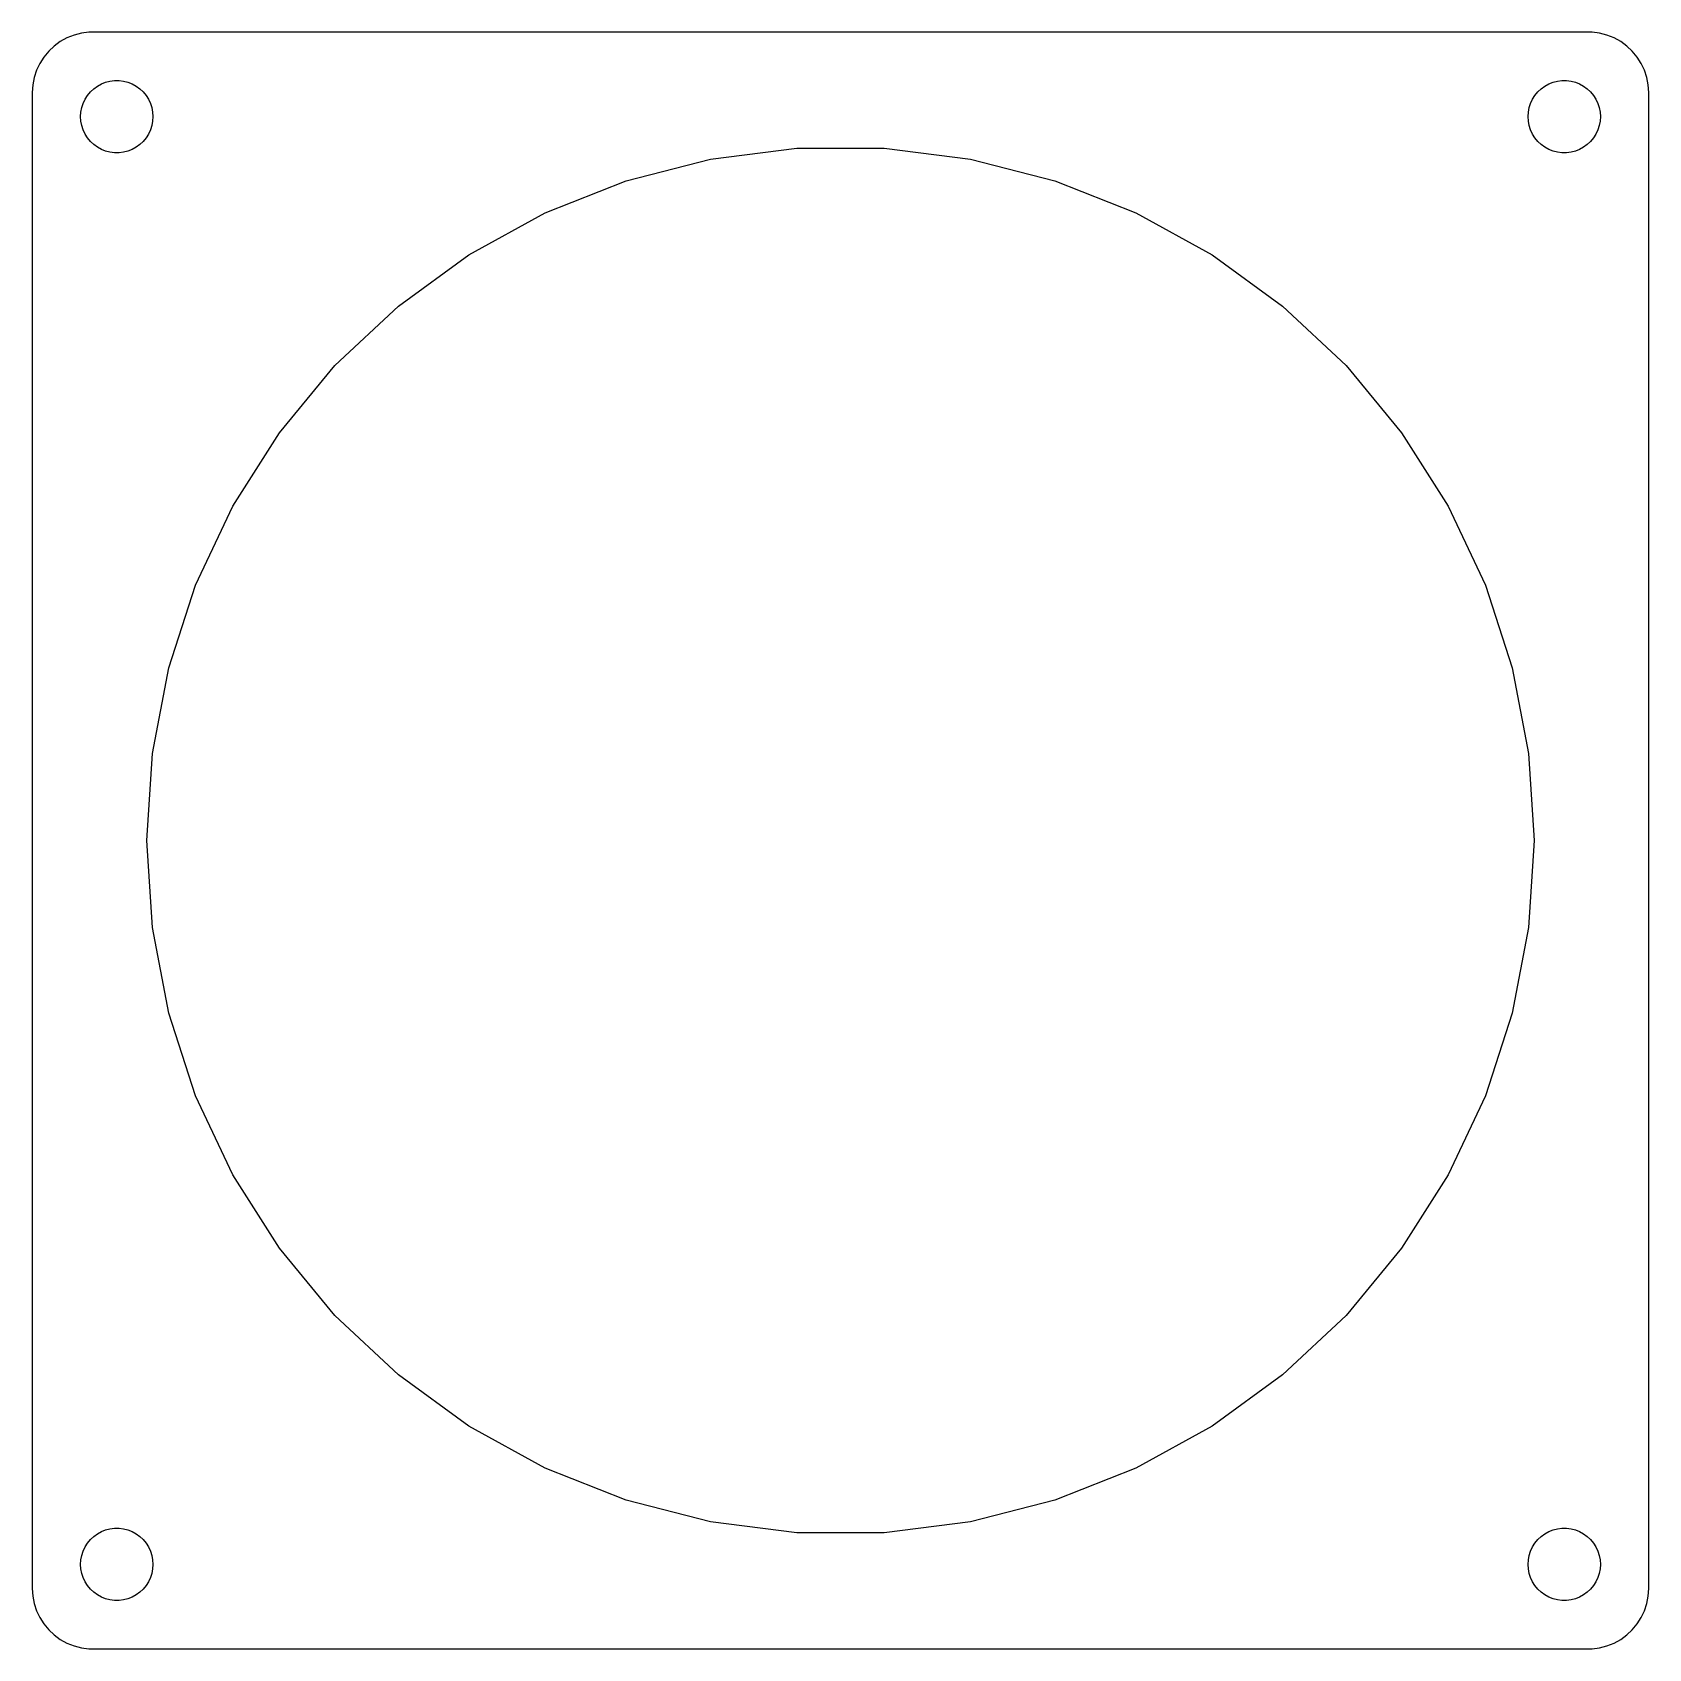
# Model space of a CAD drawing. Header units: metres. Extents: x -67 to 67, y -67 to 67.
import ezdxf

# ---------------------------------------------------------------- set-up
doc = ezdxf.new("R2010")
doc.units = ezdxf.units.M

msp = doc.modelspace()

# ---------------------------------------------------------------- linework, layer by layer
for p, q in [((-65.1871, 65.8526), (-65.6448, 65.4227)), ((-64.6791, 66.2216), (-65.1871, 65.8526)), ((-64.1289, 66.5241), (-64.6791, 66.2216)), ((-63.5451, 66.7553), (-64.1289, 66.5241)), ((-62.9369, 66.9114), (-63.5451, 66.7553)), ((-62.3139, 66.9901), (-62.9369, 66.9114)), ((62.3139, 66.9901), (-62.3139, 66.9901)), ((62.9369, 66.9114), (62.3139, 66.9901)), ((63.5451, 66.7553), (62.9369, 66.9114)), ((64.1289, 66.5241), (63.5451, 66.7553)), ((64.6791, 66.2216), (64.1289, 66.5241)), ((65.1871, 65.8526), (64.6791, 66.2216)), ((65.6448, 65.4227), (65.1871, 65.8526)), ((-66.3815, 64.4088), (-66.6489, 63.8406)), ((-66.0451, 64.9389), (-66.3815, 64.4088)), ((-65.6448, 65.4227), (-66.0451, 64.9389)), ((66.0451, 64.9389), (65.6448, 65.4227)), ((66.3815, 64.4088), (66.0451, 64.9389)), ((66.6489, 63.8406), (66.3815, 64.4088)), ((-66.8429, 63.2434), (-66.9606, 62.6267)), ((-66.6489, 63.8406), (-66.8429, 63.2434)), ((-60.5621, 62.9469), (-60.1884, 62.9941)), ((-60.1884, 62.9941), (-59.8116, 62.9941)), ((-59.8116, 62.9941), (-59.4379, 62.9469)), ((59.4379, 62.9469), (59.8116, 62.9941)), ((59.8116, 62.9941), (60.1884, 62.9941)), ((60.1884, 62.9941), (60.5621, 62.9469)), ((66.8429, 63.2434), (66.6489, 63.8406)), ((66.9606, 62.6267), (66.8429, 63.2434)), ((-66.9606, 62.6267), (-67, 62)), ((-67, 62), (-67, -62)), ((-62.6289, 61.4453), (-62.427, 61.7634)), ((-62.427, 61.7634), (-62.1869, 62.0536)), ((-62.1869, 62.0536), (-61.9123, 62.3115)), ((-61.9123, 62.3115), (-61.6075, 62.533)), ((-61.6075, 62.533), (-61.2773, 62.7145)), ((-61.2773, 62.7145), (-60.927, 62.8532)), ((-60.927, 62.8532), (-60.5621, 62.9469)), ((-59.4379, 62.9469), (-59.0729, 62.8532)), ((-59.0729, 62.8532), (-58.7227, 62.7145)), ((-58.7227, 62.7145), (-58.3925, 62.533)), ((-58.3925, 62.533), (-58.0877, 62.3115)), ((-58.0877, 62.3115), (-57.8131, 62.0536)), ((-57.8131, 62.0536), (-57.5729, 61.7634)), ((-57.5729, 61.7634), (-57.3711, 61.4453)), ((57.3711, 61.4453), (57.5729, 61.7634)), ((57.5729, 61.7634), (57.8131, 62.0536)), ((57.8131, 62.0536), (58.0877, 62.3115)), ((58.0877, 62.3115), (58.3925, 62.533)), ((58.3925, 62.533), (58.7227, 62.7145)), ((58.7227, 62.7145), (59.0729, 62.8532)), ((59.0729, 62.8532), (59.4379, 62.9469)), ((60.5621, 62.9469), (60.927, 62.8532)), ((60.927, 62.8532), (61.2773, 62.7145)), ((61.2773, 62.7145), (61.6075, 62.533)), ((61.6075, 62.533), (61.9123, 62.3115)), ((61.9123, 62.3115), (62.1869, 62.0536)), ((62.1869, 62.0536), (62.427, 61.7634)), ((62.427, 61.7634), (62.6289, 61.4453)), ((67, 62), (66.9606, 62.6267)), ((67, -62), (67, 62)), ((-63, 60), (-62.9763, 60.376)), ((-62.9763, 60.376), (-62.9057, 60.7461)), ((-62.9057, 60.7461), (-62.7893, 61.1044)), ((-62.7893, 61.1044), (-62.6289, 61.4453)), ((-57.3711, 61.4453), (-57.2107, 61.1044)), ((-57.2107, 61.1044), (-57.0942, 60.7461)), ((-57.0942, 60.7461), (-57.0237, 60.376)), ((-57.0237, 60.376), (-57, 60)), ((57, 60), (57.0237, 60.376)), ((57.0237, 60.376), (57.0942, 60.7461)), ((57.0942, 60.7461), (57.2107, 61.1044)), ((57.2107, 61.1044), (57.3711, 61.4453)), ((62.6289, 61.4453), (62.7893, 61.1044)), ((62.7893, 61.1044), (62.9057, 60.7461)), ((62.9057, 60.7461), (62.9763, 60.376)), ((62.9763, 60.376), (63, 60)), ((-62.9763, 59.624), (-63, 60)), ((-62.9057, 59.2539), (-62.9763, 59.624)), ((-62.7893, 58.8956), (-62.9057, 59.2539)), ((-57.0942, 59.2539), (-57.2107, 58.8956)), ((-57.0237, 59.624), (-57.0942, 59.2539)), ((-57, 60), (-57.0237, 59.624)), ((57.0237, 59.624), (57, 60)), ((57.0942, 59.2539), (57.0237, 59.624)), ((57.2107, 58.8956), (57.0942, 59.2539)), ((62.9057, 59.2539), (62.7893, 58.8956)), ((62.9763, 59.624), (62.9057, 59.2539)), ((63, 60), (62.9763, 59.624)), ((-62.6289, 58.5547), (-62.7893, 58.8956)), ((-62.427, 58.2366), (-62.6289, 58.5547)), ((-62.1869, 57.9464), (-62.427, 58.2366)), ((-61.9123, 57.6885), (-62.1869, 57.9464)), ((-61.6075, 57.467), (-61.9123, 57.6885)), ((-58.0877, 57.6885), (-58.3925, 57.467)), ((-57.8131, 57.9464), (-58.0877, 57.6885)), ((-57.5729, 58.2366), (-57.8131, 57.9464)), ((-57.3711, 58.5547), (-57.5729, 58.2366)), ((-57.2107, 58.8956), (-57.3711, 58.5547)), ((57.3711, 58.5547), (57.2107, 58.8956)), ((57.5729, 58.2366), (57.3711, 58.5547)), ((57.8131, 57.9464), (57.5729, 58.2366)), ((58.0877, 57.6885), (57.8131, 57.9464)), ((58.3925, 57.467), (58.0877, 57.6885)), ((61.9123, 57.6885), (61.6075, 57.467)), ((62.1869, 57.9464), (61.9123, 57.6885)), ((62.427, 58.2366), (62.1869, 57.9464)), ((62.6289, 58.5547), (62.427, 58.2366)), ((62.7893, 58.8956), (62.6289, 58.5547)), ((-61.2773, 57.2855), (-61.6075, 57.467)), ((-60.927, 57.1468), (-61.2773, 57.2855)), ((-60.5621, 57.0531), (-60.927, 57.1468)), ((-60.1884, 57.0059), (-60.5621, 57.0531)), ((-59.8116, 57.0059), (-60.1884, 57.0059)), ((-59.4379, 57.0531), (-59.8116, 57.0059)), ((-59.0729, 57.1468), (-59.4379, 57.0531)), ((-58.7227, 57.2855), (-59.0729, 57.1468)), ((-58.3925, 57.467), (-58.7227, 57.2855)), ((-17.7685, 54.6857), (-10.7744, 56.4815)), ((-10.7744, 56.4815), (-3.6104, 57.3865)), ((-3.6104, 57.3865), (3.6104, 57.3865)), ((3.6104, 57.3865), (10.7744, 56.4815)), ((10.7744, 56.4815), (17.7685, 54.6857)), ((58.7227, 57.2855), (58.3925, 57.467)), ((59.0729, 57.1468), (58.7227, 57.2855)), ((59.4379, 57.0531), (59.0729, 57.1468)), ((59.8116, 57.0059), (59.4379, 57.0531)), ((60.1884, 57.0059), (59.8116, 57.0059)), ((60.5621, 57.0531), (60.1884, 57.0059)), ((60.927, 57.1468), (60.5621, 57.0531)), ((61.2773, 57.2855), (60.927, 57.1468)), ((61.6075, 57.467), (61.2773, 57.2855)), ((-24.4823, 52.0276), (-17.7685, 54.6857)), ((17.7685, 54.6857), (24.4823, 52.0276)), ((-30.81, 48.5488), (-24.4823, 52.0276)), ((24.4823, 52.0276), (30.81, 48.5488)), ((-36.6519, 44.3045), (-30.81, 48.5488)), ((30.81, 48.5488), (36.6519, 44.3045)), ((-41.9157, 39.3615), (-36.6519, 44.3045)), ((36.6519, 44.3045), (41.9157, 39.3615)), ((-46.5185, 33.7977), (-41.9157, 39.3615)), ((41.9157, 39.3615), (46.5185, 33.7977)), ((-50.3876, 27.7008), (-46.5185, 33.7977)), ((46.5185, 33.7977), (50.3876, 27.7008)), ((-53.4621, 21.1672), (-50.3876, 27.7008)), ((50.3876, 27.7008), (53.4621, 21.1672)), ((-55.6935, 14.2997), (-53.4621, 21.1672)), ((53.4621, 21.1672), (55.6935, 14.2997)), ((-57.0466, 7.2066), (-55.6935, 14.2997)), ((55.6935, 14.2997), (57.0466, 7.2066)), ((-57.5, 0), (-57.0466, 7.2066)), ((57.0466, 7.2066), (57.5, 0)), ((-57.0466, -7.2066), (-57.5, 0)), ((57.5, 0), (57.0466, -7.2066)), ((-55.6935, -14.2997), (-57.0466, -7.2066)), ((57.0466, -7.2066), (55.6935, -14.2997)), ((-53.4621, -21.1672), (-55.6935, -14.2997)), ((55.6935, -14.2997), (53.4621, -21.1672)), ((-50.3876, -27.7008), (-53.4621, -21.1672)), ((53.4621, -21.1672), (50.3876, -27.7008)), ((-46.5185, -33.7977), (-50.3876, -27.7008)), ((50.3876, -27.7008), (46.5185, -33.7977)), ((-41.9157, -39.3615), (-46.5185, -33.7977)), ((46.5185, -33.7977), (41.9157, -39.3615)), ((-36.6519, -44.3045), (-41.9157, -39.3615)), ((41.9157, -39.3615), (36.6519, -44.3045)), ((-30.81, -48.5488), (-36.6519, -44.3045)), ((36.6519, -44.3045), (30.81, -48.5488)), ((-24.4823, -52.0276), (-30.81, -48.5488)), ((30.81, -48.5488), (24.4823, -52.0276)), ((-17.7685, -54.6857), (-24.4823, -52.0276)), ((24.4823, -52.0276), (17.7685, -54.6857)), ((-10.7744, -56.4815), (-17.7685, -54.6857)), ((17.7685, -54.6857), (10.7744, -56.4815)), ((-61.9123, -57.6885), (-61.6075, -57.467)), ((-61.6075, -57.467), (-61.2773, -57.2855)), ((-61.2773, -57.2855), (-60.927, -57.1468)), ((-60.927, -57.1468), (-60.5621, -57.0531)), ((-60.5621, -57.0531), (-60.1884, -57.0059)), ((-60.1884, -57.0059), (-59.8116, -57.0059)), ((-59.8116, -57.0059), (-59.4379, -57.0531)), ((-59.4379, -57.0531), (-59.0729, -57.1468)), ((-59.0729, -57.1468), (-58.7227, -57.2855)), ((-58.7227, -57.2855), (-58.3925, -57.467)), ((-58.3925, -57.467), (-58.0877, -57.6885)), ((-3.6104, -57.3865), (-10.7744, -56.4815)), ((3.6104, -57.3865), (-3.6104, -57.3865)), ((10.7744, -56.4815), (3.6104, -57.3865)), ((58.0877, -57.6885), (58.3925, -57.467)), ((58.3925, -57.467), (58.7227, -57.2855)), ((58.7227, -57.2855), (59.0729, -57.1468)), ((59.0729, -57.1468), (59.4379, -57.0531)), ((59.4379, -57.0531), (59.8116, -57.0059)), ((59.8116, -57.0059), (60.1884, -57.0059)), ((60.1884, -57.0059), (60.5621, -57.0531)), ((60.5621, -57.0531), (60.927, -57.1468)), ((60.927, -57.1468), (61.2773, -57.2855)), ((61.2773, -57.2855), (61.6075, -57.467)), ((61.6075, -57.467), (61.9123, -57.6885)), ((-62.9057, -59.2539), (-62.7893, -58.8956)), ((-62.7893, -58.8956), (-62.6289, -58.5547)), ((-62.6289, -58.5547), (-62.427, -58.2366)), ((-62.427, -58.2366), (-62.1869, -57.9464)), ((-62.1869, -57.9464), (-61.9123, -57.6885)), ((-58.0877, -57.6885), (-57.8131, -57.9464)), ((-57.8131, -57.9464), (-57.5729, -58.2366)), ((-57.5729, -58.2366), (-57.3711, -58.5547)), ((-57.3711, -58.5547), (-57.2107, -58.8956)), ((-57.2107, -58.8956), (-57.0942, -59.2539)), ((57.0942, -59.2539), (57.2107, -58.8956)), ((57.2107, -58.8956), (57.3711, -58.5547)), ((57.3711, -58.5547), (57.5729, -58.2366)), ((57.5729, -58.2366), (57.8131, -57.9464)), ((57.8131, -57.9464), (58.0877, -57.6885)), ((61.9123, -57.6885), (62.1869, -57.9464)), ((62.1869, -57.9464), (62.427, -58.2366)), ((62.427, -58.2366), (62.6289, -58.5547)), ((62.6289, -58.5547), (62.7893, -58.8956)), ((62.7893, -58.8956), (62.9057, -59.2539)), ((-63, -60), (-62.9763, -59.624)), ((-62.9763, -60.376), (-63, -60)), ((-62.9763, -59.624), (-62.9057, -59.2539)), ((-57.0942, -59.2539), (-57.0237, -59.624)), ((-57.0237, -59.624), (-57, -60)), ((-57, -60), (-57.0237, -60.376)), ((57, -60), (57.0237, -59.624)), ((57.0237, -60.376), (57, -60)), ((57.0237, -59.624), (57.0942, -59.2539)), ((62.9057, -59.2539), (62.9763, -59.624)), ((62.9763, -59.624), (63, -60)), ((63, -60), (62.9763, -60.376)), ((-62.9057, -60.7461), (-62.9763, -60.376)), ((-62.7893, -61.1044), (-62.9057, -60.7461)), ((-62.6289, -61.4453), (-62.7893, -61.1044)), ((-62.427, -61.7634), (-62.6289, -61.4453)), ((-57.3711, -61.4453), (-57.5729, -61.7634)), ((-57.2107, -61.1044), (-57.3711, -61.4453)), ((-57.0942, -60.7461), (-57.2107, -61.1044)), ((-57.0237, -60.376), (-57.0942, -60.7461)), ((57.0942, -60.7461), (57.0237, -60.376)), ((57.2107, -61.1044), (57.0942, -60.7461)), ((57.3711, -61.4453), (57.2107, -61.1044)), ((57.5729, -61.7634), (57.3711, -61.4453)), ((62.6289, -61.4453), (62.427, -61.7634)), ((62.7893, -61.1044), (62.6289, -61.4453)), ((62.9057, -60.7461), (62.7893, -61.1044)), ((62.9763, -60.376), (62.9057, -60.7461)), ((-67, -62), (-66.9606, -62.6267)), ((-66.9606, -62.6267), (-66.8429, -63.2434)), ((-62.1869, -62.0536), (-62.427, -61.7634)), ((-61.9123, -62.3115), (-62.1869, -62.0536)), ((-61.6075, -62.533), (-61.9123, -62.3115)), ((-61.2773, -62.7145), (-61.6075, -62.533)), ((-60.927, -62.8532), (-61.2773, -62.7145)), ((-60.5621, -62.9469), (-60.927, -62.8532)), ((-60.1884, -62.9941), (-60.5621, -62.9469)), ((-59.4379, -62.9469), (-59.8116, -62.9941)), ((-59.0729, -62.8532), (-59.4379, -62.9469)), ((-58.7227, -62.7145), (-59.0729, -62.8532)), ((-58.3925, -62.533), (-58.7227, -62.7145)), ((-58.0877, -62.3115), (-58.3925, -62.533)), ((-57.8131, -62.0536), (-58.0877, -62.3115)), ((-57.5729, -61.7634), (-57.8131, -62.0536)), ((57.8131, -62.0536), (57.5729, -61.7634)), ((58.0877, -62.3115), (57.8131, -62.0536)), ((58.3925, -62.533), (58.0877, -62.3115)), ((58.7227, -62.7145), (58.3925, -62.533)), ((59.0729, -62.8532), (58.7227, -62.7145)), ((59.4379, -62.9469), (59.0729, -62.8532)), ((59.8116, -62.9941), (59.4379, -62.9469)), ((60.5621, -62.9469), (60.1884, -62.9941)), ((60.927, -62.8532), (60.5621, -62.9469)), ((61.2773, -62.7145), (60.927, -62.8532)), ((61.6075, -62.533), (61.2773, -62.7145)), ((61.9123, -62.3115), (61.6075, -62.533)), ((62.1869, -62.0536), (61.9123, -62.3115)), ((62.427, -61.7634), (62.1869, -62.0536)), ((66.8429, -63.2434), (66.9606, -62.6267)), ((66.9606, -62.6267), (67, -62)), ((-66.8429, -63.2434), (-66.6489, -63.8406)), ((-66.6489, -63.8406), (-66.3815, -64.4088)), ((-59.8116, -62.9941), (-60.1884, -62.9941)), ((60.1884, -62.9941), (59.8116, -62.9941)), ((66.3815, -64.4088), (66.6489, -63.8406)), ((66.6489, -63.8406), (66.8429, -63.2434)), ((-66.3815, -64.4088), (-66.0451, -64.9389)), ((-66.0451, -64.9389), (-65.6448, -65.4227)), ((-65.6448, -65.4227), (-65.1871, -65.8526)), ((65.1871, -65.8526), (65.6448, -65.4227)), ((65.6448, -65.4227), (66.0451, -64.9389)), ((66.0451, -64.9389), (66.3815, -64.4088)), ((-65.1871, -65.8526), (-64.6791, -66.2216)), ((-64.6791, -66.2216), (-64.1289, -66.5241)), ((-64.1289, -66.5241), (-63.5451, -66.7553)), ((-63.5451, -66.7553), (-62.9369, -66.9114)), ((-62.9369, -66.9114), (-62.3139, -66.9901)), ((-62.3139, -66.9901), (62.3139, -66.9901)), ((62.3139, -66.9901), (62.9369, -66.9114)), ((62.9369, -66.9114), (63.5451, -66.7553)), ((63.5451, -66.7553), (64.1289, -66.5241)), ((64.1289, -66.5241), (64.6791, -66.2216)), ((64.6791, -66.2216), (65.1871, -65.8526))]:
    msp.add_line(p, q)

doc.saveas('drawing.dxf')
